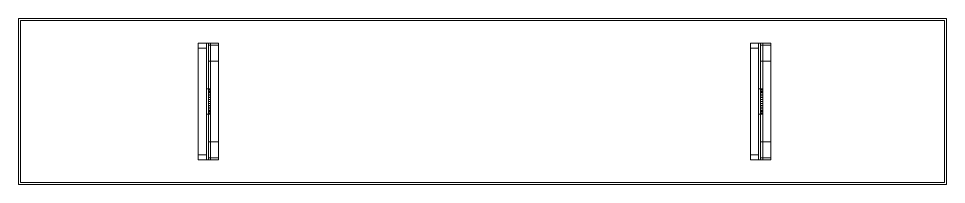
# Model space of a CAD drawing. Extents: x -462 to 462, y -82 to 82.
import ezdxf

# ---------------------------------------------------------------- set-up
doc = ezdxf.new("R2010")
doc.units = 0
doc.header["$MEASUREMENT"] = 0
doc.layers.add('New_0', color=7, linetype='Continuous')

# ---------------------------------------------------------------- blocks, each defined once
blk = doc.blocks.new('Object_4')
at = {"layer": 'New_0', "color": 254, "lineweight": 0, "true_color": 0xd6d4d8}
mesh = blk.add_polyface(dxfattribs=at)
corners = [(460, -80.5, 4465), (460, 80.5, 4465), (460, 80.5, 4497), (460, -80.5, 4497), (-460, 80.5, 4465), (-460, 80.5, 4497), (-460, -80.5, 4465), (-460, -80.5, 4497), (462, -82.5, 4465), (462, 82.5, 4465), (462, 82.5, 4477), (462, -82.5, 4477), (-462, 82.5, 4465), (-462, 82.5, 4477), (-462, -82.5, 4465), (-462, -82.5, 4477), (460, -80.5, 4449), (460, 80.5, 4449), (460, 80.5, 4465), (460, -80.5, 4465), (-460, 80.5, 4449), (-460, 80.5, 4465), (-460, -80.5, 4449), (-460, -80.5, 4465), (-275, -58, 4600), (-275, -12.5, 4581), (-273, -12.5, 4581), (-273, -58, 4600), (-275, -12.5, 4530), (-273, -12.5, 4530), (-275, 12.5, 4530), (-273, 12.5, 4530), (-275, 12.5, 4581), (-273, 12.5, 4581), (-275, 58, 4600), (-273, 58, 4600), (-283, -58, 4600), (-283, -53, 4598), (-275, -53, 4598), (-275, -58, 4600), (-283, 53, 4598), (-275, 53, 4598), (-283, 58, 4600), (-275, 58, 4600), (-273, 58, 4523), (-273, 12.5, 4542), (-271, 12.5, 4542), (-271, 58, 4523), (-273, 12.35, 4543.96), (-271, 12.35, 4543.96), (-273, 11.89, 4545.86), (-271, 11.89, 4545.86), (-273, 11.14, 4547.67), (-271, 11.14, 4547.67), (-273, 10.11, 4549.35), (-271, 10.11, 4549.35), (-273, 8.84, 4550.84), (-271, 8.84, 4550.84), (-273, 7.35, 4552.11), (-271, 7.35, 4552.11), (-273, 5.67, 4553.14), (-271, 5.67, 4553.14), (-273, 3.86, 4553.89), (-271, 3.86, 4553.89), (-273, 1.96, 4554.35), (-271, 1.96, 4554.35), (-273, 0, 4554.5), (-271, 0, 4554.5), (-273, -1.96, 4554.35), (-271, -1.96, 4554.35), (-273, -3.86, 4553.89), (-271, -3.86, 4553.89), (-273, -5.67, 4553.14), (-271, -5.67, 4553.14), (-273, -7.35, 4552.11), (-271, -7.35, 4552.11), (-273, -8.84, 4550.84), (-271, -8.84, 4550.84), (-273, -10.11, 4549.35), (-271, -10.11, 4549.35), (-273, -11.14, 4547.67), (-271, -11.14, 4547.67), (-273, -11.89, 4545.86), (-271, -11.89, 4545.86), (-273, -12.35, 4543.96), (-271, -12.35, 4543.96), (-273, -12.5, 4542), (-271, -12.5, 4542), (-273, -58, 4523), (-271, -58, 4523), (-273, 40, 4497), (-273, 58, 4497), (-263, 58, 4497), (-263, 40, 4497), (-273, 58, 4523), (-263, 58, 4523), (-273, -58, 4523), (-263, -58, 4523), (-273, -58, 4497), (-263, -58, 4497), (-273, -40, 4497), (-263, -40, 4497), (-273, -40, 4499), (-263, -40, 4499), (-273, -56, 4499), (-263, -56, 4499), (-273, -56, 4521), (-263, -56, 4521), (-273, 56, 4521), (-263, 56, 4521), (-273, 56, 4499), (-263, 56, 4499), (-273, 40, 4499), (-263, 40, 4499), (275, -58, 4600), (275, -12.5, 4581), (277, -12.5, 4581), (277, -58, 4600), (275, -12.5, 4530), (277, -12.5, 4530), (275, 12.5, 4530), (277, 12.5, 4530), (275, 12.5, 4581), (277, 12.5, 4581), (275, 58, 4600), (277, 58, 4600), (267, -58, 4600), (267, -53, 4598), (275, -53, 4598), (275, -58, 4600), (267, 53, 4598), (275, 53, 4598), (267, 58, 4600), (275, 58, 4600), (277, 58, 4523), (277, 12.5, 4542), (279, 12.5, 4542), (279, 58, 4523), (277, 12.35, 4543.96), (279, 12.35, 4543.96), (277, 11.89, 4545.86), (279, 11.89, 4545.86), (277, 11.14, 4547.67), (279, 11.14, 4547.67), (277, 10.11, 4549.35), (279, 10.11, 4549.35), (277, 8.84, 4550.84), (279, 8.84, 4550.84), (277, 7.35, 4552.11), (279, 7.35, 4552.11), (277, 5.67, 4553.14), (279, 5.67, 4553.14), (277, 3.86, 4553.89), (279, 3.86, 4553.89), (277, 1.96, 4554.35), (279, 1.96, 4554.35), (277, 0, 4554.5), (279, 0, 4554.5), (277, -1.96, 4554.35), (279, -1.96, 4554.35), (277, -3.86, 4553.89), (279, -3.86, 4553.89), (277, -5.67, 4553.14), (279, -5.67, 4553.14), (277, -7.35, 4552.11), (279, -7.35, 4552.11), (277, -8.84, 4550.84), (279, -8.84, 4550.84), (277, -10.11, 4549.35), (279, -10.11, 4549.35), (277, -11.14, 4547.67), (279, -11.14, 4547.67), (277, -11.89, 4545.86), (279, -11.89, 4545.86), (277, -12.35, 4543.96), (279, -12.35, 4543.96), (277, -12.5, 4542), (279, -12.5, 4542), (277, -58, 4523), (279, -58, 4523), (277, 40, 4497), (277, 58, 4497), (287, 58, 4497), (287, 40, 4497), (277, 58, 4523), (287, 58, 4523), (277, -58, 4523), (287, -58, 4523), (277, -58, 4497), (287, -58, 4497), (277, -40, 4497), (287, -40, 4497), (277, -40, 4499), (287, -40, 4499), (277, -56, 4499), (287, -56, 4499), (277, -56, 4521), (287, -56, 4521), (277, 56, 4521), (287, 56, 4521), (277, 56, 4499), (287, 56, 4499), (277, 40, 4499), (287, 40, 4499)]
mesh.append_faces([[corners[k] for k in face] for face in [(16, 17, 18, 19), (17, 20, 21, 18), (20, 22, 23, 21), (22, 16, 19, 23), (16, 22, 20, 17), (19, 18, 21, 23)]], dxfattribs={"color": 18})
mesh.append_faces([[corners[k] for k in face] for face in [(0, 1, 2, 3), (1, 4, 5, 2), (4, 6, 7, 5), (6, 0, 3, 7), (0, 6, 4, 1), (3, 2, 5, 7), (8, 9, 10, 11), (9, 12, 13, 10), (12, 14, 15, 13), (14, 8, 11, 15), (8, 14, 12, 9), (11, 10, 13, 15), (24, 25, 26, 27), (25, 28, 29, 26), (28, 30, 31, 29), (30, 32, 33, 31), (32, 34, 35, 33), (34, 24, 27, 35), (25, 24, 34), (25, 34, 32), (28, 25, 32), (28, 32, 30), (33, 35, 27), (33, 27, 26), (31, 33, 26), (31, 26, 29), (36, 37, 38, 39), (37, 40, 41, 38), (40, 42, 43, 41), (42, 36, 39, 43), (36, 42, 40, 37), (39, 38, 41, 43), (44, 45, 46, 47), (45, 48, 49, 46), (48, 50, 51, 49), (50, 52, 53, 51), (52, 54, 55, 53), (54, 56, 57, 55), (56, 58, 59, 57), (58, 60, 61, 59), (60, 62, 63, 61), (62, 64, 65, 63), (64, 66, 67, 65), (66, 68, 69, 67), (68, 70, 71, 69), (70, 72, 73, 71), (72, 74, 75, 73), (74, 76, 77, 75), (76, 78, 79, 77), (78, 80, 81, 79), (80, 82, 83, 81), (82, 84, 85, 83), (84, 86, 87, 85), (86, 88, 89, 87), (88, 44, 47, 89), (68, 66, 64), (70, 68, 64), (70, 64, 62), (72, 70, 62), (72, 62, 60), (74, 72, 60), (74, 60, 58), (76, 74, 58), (76, 58, 56), (78, 76, 56), (78, 56, 54), (80, 78, 54), (80, 54, 52), (82, 80, 52), (82, 52, 50), (84, 82, 50), (84, 50, 48), (86, 84, 48), (86, 48, 45), (88, 86, 45), (88, 45, 44), (65, 67, 69), (63, 65, 69), (63, 69, 71), (61, 63, 71), (61, 71, 73), (59, 61, 73), (59, 73, 75), (57, 59, 75), (57, 75, 77), (55, 57, 77), (55, 77, 79), (53, 55, 79), (53, 79, 81), (51, 53, 81), (51, 81, 83), (49, 51, 83), (49, 83, 85), (46, 49, 85), (46, 85, 87), (47, 46, 87), (47, 87, 89), (90, 91, 92, 93), (91, 94, 95, 92), (94, 96, 97, 95), (96, 98, 99, 97), (98, 100, 101, 99), (100, 102, 103, 101), (102, 104, 105, 103), (104, 106, 107, 105), (106, 108, 109, 107), (108, 110, 111, 109), (110, 112, 113, 111), (112, 90, 93, 113), (108, 106, 96), (108, 96, 94), (96, 106, 104), (110, 108, 94), (98, 96, 104), (98, 104, 100), (100, 104, 102), (90, 112, 110), (90, 110, 91), (91, 110, 94), (107, 109, 95), (107, 95, 97), (95, 109, 111), (105, 107, 97), (92, 95, 111), (92, 111, 93), (93, 111, 113), (101, 103, 105), (101, 105, 99), (99, 105, 97), (114, 115, 116, 117), (115, 118, 119, 116), (118, 120, 121, 119), (120, 122, 123, 121), (122, 124, 125, 123), (124, 114, 117, 125), (115, 114, 124), (115, 124, 122), (118, 115, 122), (118, 122, 120), (123, 125, 117), (123, 117, 116), (121, 123, 116), (121, 116, 119), (126, 127, 128, 129), (127, 130, 131, 128), (130, 132, 133, 131), (132, 126, 129, 133), (126, 132, 130, 127), (129, 128, 131, 133), (134, 135, 136, 137), (135, 138, 139, 136), (138, 140, 141, 139), (140, 142, 143, 141), (142, 144, 145, 143), (144, 146, 147, 145), (146, 148, 149, 147), (148, 150, 151, 149), (150, 152, 153, 151), (152, 154, 155, 153), (154, 156, 157, 155), (156, 158, 159, 157), (158, 160, 161, 159), (160, 162, 163, 161), (162, 164, 165, 163), (164, 166, 167, 165), (166, 168, 169, 167), (168, 170, 171, 169), (170, 172, 173, 171), (172, 174, 175, 173), (174, 176, 177, 175), (176, 178, 179, 177), (178, 134, 137, 179), (158, 156, 154), (160, 158, 154), (160, 154, 152), (162, 160, 152), (162, 152, 150), (164, 162, 150), (164, 150, 148), (166, 164, 148), (166, 148, 146), (168, 166, 146), (168, 146, 144), (170, 168, 144), (170, 144, 142), (172, 170, 142), (172, 142, 140), (174, 172, 140), (174, 140, 138), (176, 174, 138), (176, 138, 135), (178, 176, 135), (178, 135, 134), (155, 157, 159), (153, 155, 159), (153, 159, 161), (151, 153, 161), (151, 161, 163), (149, 151, 163), (149, 163, 165), (147, 149, 165), (147, 165, 167), (145, 147, 167), (145, 167, 169), (143, 145, 169), (143, 169, 171), (141, 143, 171), (141, 171, 173), (139, 141, 173), (139, 173, 175), (136, 139, 175), (136, 175, 177), (137, 136, 177), (137, 177, 179), (180, 181, 182, 183), (181, 184, 185, 182), (184, 186, 187, 185), (186, 188, 189, 187), (188, 190, 191, 189), (190, 192, 193, 191), (192, 194, 195, 193), (194, 196, 197, 195), (196, 198, 199, 197), (198, 200, 201, 199), (200, 202, 203, 201), (202, 180, 183, 203), (198, 196, 186), (198, 186, 184), (186, 196, 194), (200, 198, 184), (188, 186, 194), (188, 194, 190), (190, 194, 192), (180, 202, 200), (180, 200, 181), (181, 200, 184), (197, 199, 185), (197, 185, 187), (185, 199, 201), (195, 197, 187), (182, 185, 201), (182, 201, 183), (183, 201, 203), (191, 193, 195), (191, 195, 189), (189, 195, 187)]], dxfattribs={"color": 254})

msp = doc.modelspace()

# ---------------------------------------------------------------- block references
at = {"layer": 'New_0', "color": 254, "linetype": 'Continuous', "lineweight": 0, "true_color": 0xd6d4d8}
msp.add_blockref('Object_4', (0, 0), dxfattribs=at)

doc.saveas('drawing.dxf')
